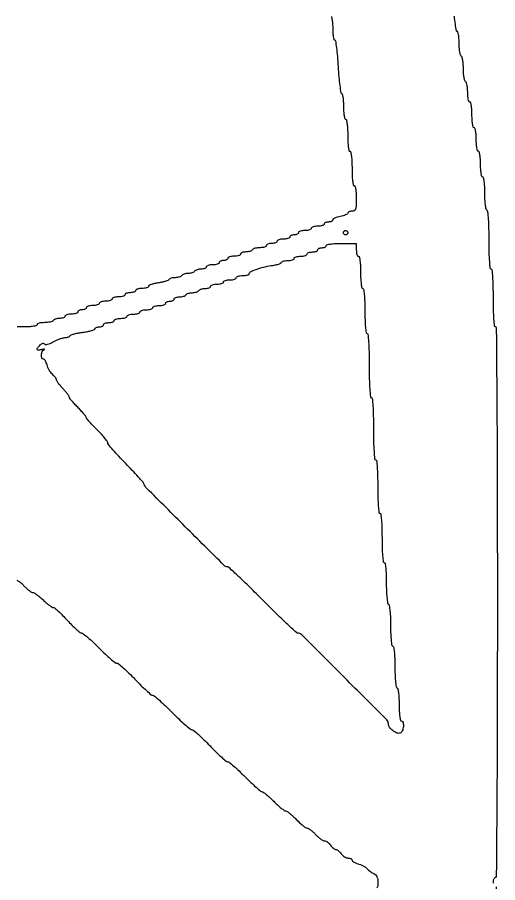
# Model space of a CAD drawing. Extents: x 70 to 555, y 314 to 2123.
# Drawn here: x 330.8 to 555, y 1218.5 to 1622.6 of the extents above; entities that cross this region are included whole.
import ezdxf

# ---------------------------------------------------------------- set-up
doc = ezdxf.new("R2010")
doc.units = 0

msp = doc.modelspace()

# ---------------------------------------------------------------- linework, layer by layer
for points in [[(70.501361, 1948.502049, 0.000004), (70.250342, 1765.875, 0.000254), (70.05712, 1541.195105, 0.000088), (70, 1217.5, 0.000088), (70.05712, 893.804895, 0.000254)], [(70.250342, 669.125, 0.000004), (70.501361, 486.497951, 0.413809)], [(477.39092, 1622.967949, -0.021638), (477.70625, 1621.465225, -0.023783), (477.927098, 1619.570094, -0.017115), (478, 1617.440983, 0.015539), (478.064838, 1615.355159, 0.025419), (478.264171, 1613.598289, 0.023015), (478.546541, 1612.272359, 0.341115), (478.899307, 1612, -0.3714), (479.279641, 1611.672282, -0.004862), (479.746228, 1608.328125, -0.011101), (480.178456, 1604.292716, -0.006722), (480.519587, 1599.5, 0.006575), (480.859307, 1594.70727, 0.010862), (481.287192, 1590.671875, 0.00466), (481.747998, 1587.321542, 0.372069), (482.12028, 1587, -0.351028), (482.466722, 1586.722596, -0.018715), (482.741582, 1585.2375, -0.022626), (482.936618, 1583.300247, -0.013774), (483, 1581, 0.015416), (483.071434, 1578.683687, 0.025878), (483.291667, 1576.75, 0.024068), (483.604992, 1575.303225, 0.339565), (484, 1575, -0.354925), (484.409838, 1574.667147, -0.018508), (484.716667, 1572.875, -0.02162), (484.931377, 1570.477527, -0.011522), (485, 1567.5, 0.011522), (485.068623, 1564.522473, 0.02162), (485.283333, 1562.125, 0.018508), (485.590162, 1560.332853, 0.354925), (486, 1560, -0.358912), (486.413821, 1559.659026, -0.01702), (486.71875, 1557.75, -0.020476), (486.932089, 1555.198174, -0.010616), (487, 1552, 0.010616), (487.067911, 1548.801826, 0.020476), (487.28125, 1546.25, 0.01702), (487.586179, 1544.340974, 0.358912), (488, 1544, -0.339565), (488.395008, 1543.696775, -0.024068), (488.708333, 1542.25, -0.025878), (488.928566, 1540.316313, -0.015416), (489, 1538, -0.008455), (488.94129, 1534.528387, -0.072107), (488.666667, 1533, -0.188641), (488.060666, 1532.272668, -0.12648), (487, 1532, 0.0425), (486.234318, 1531.934799, 0.062142), (485.5875, 1531.738942, 0.081598), (485.149103, 1531.4511, 0.209741), (485, 1531.111291, -0.256887), (484.788462, 1530.726727, -0.037322), (483.971875, 1530.290763, -0.034546), (482.840903, 1529.882132, -0.023055), (481.5, 1529.565978, 0.02478), (480.159217, 1529.244969, 0.036741), (479.028125, 1528.821812, 0.040853), (478.217999, 1528.365354, 0.248969), (478, 1527.954687, -0.198381), (477.849357, 1527.589948, -0.08573), (477.4125, 1527.280439, -0.065694), (476.765527, 1527.070226, -0.045771), (476, 1527, 0.048028), (475.234582, 1526.926307, 0.068025), (474.5875, 1526.70625, 0.088204), (474.151477, 1526.381882, 0.191087), (474, 1526, -0.254951), (473.790443, 1525.615738, -0.06271), (473.11875, 1525.29375, -0.048861), (472.149251, 1525.072766, -0.031626), (471, 1525, 0.031626), (469.850749, 1524.927234, 0.048861), (468.88125, 1524.70625, 0.06271), (468.209557, 1524.384262, 0.254951), (468, 1524, -0.254951), (467.790443, 1523.615738, -0.06271), (467.11875, 1523.29375, -0.048861), (466.149251, 1523.072766, -0.031626), (465, 1523, 0.031626), (463.850749, 1522.927234, 0.048861), (462.88125, 1522.70625, 0.06271), (462.209557, 1522.384262, 0.254951), (462, 1522, -0.191087), (461.848523, 1521.618118, -0.088204), (461.4125, 1521.29375, -0.068025), (460.765418, 1521.073693, -0.048028), (460, 1521, 0.048028), (459.234582, 1520.926307, 0.068025), (458.5875, 1520.70625, 0.088204), (458.151477, 1520.381882, 0.191087), (458, 1520, -0.254951), (457.790443, 1519.615738, -0.06271), (457.11875, 1519.29375, -0.048861), (456.149251, 1519.072766, -0.031626), (455, 1519, 0.031626), (453.850749, 1518.927234, 0.048861), (452.88125, 1518.70625, 0.06271), (452.209557, 1518.384262, 0.254951), (452, 1518, -0.226478), (451.817169, 1517.617064, -0.074992), (451.265625, 1517.29375, -0.057076), (450.457356, 1517.073116, -0.038131), (449.5, 1517, 0.038131), (448.542644, 1516.926884, 0.057076), (447.734375, 1516.70625, 0.074992), (447.182831, 1516.382936, 0.226478), (447, 1516, -0.251914), (446.793368, 1515.615903, -0.064068), (446.136086, 1515.29375, -0.049716), (445.18562, 1515.0728, -0.032276), (444.059017, 1515, 0.031397), (442.887885, 1514.926388, 0.037109), (441.8004, 1514.70625, 0.040338), (440.934161, 1514.385578, 0.146547), (440.5, 1514, -0.130646), (440.093337, 1513.615492, -0.045439), (439.346475, 1513.29375, -0.041396), (438.42066, 1513.073842, -0.037634), (437.440983, 1513, 0.039081), (436.50628, 1512.92683, 0.058208), (435.717039, 1512.70625, 0.076538), (435.179376, 1512.382793, 0.222681), (435, 1512, -0.254951), (434.790443, 1511.615738, -0.06271), (434.11875, 1511.29375, -0.048861), (433.149251, 1511.072766, -0.031626), (432, 1511, 0.031626), (430.850749, 1510.927234, 0.048861), (429.88125, 1510.70625, 0.06271), (429.209557, 1510.384262, 0.254951), (429, 1510, -0.191087), (428.848523, 1509.618118, -0.088204), (428.4125, 1509.29375, -0.068025), (427.765418, 1509.073693, -0.048028), (427, 1509, 0.048028), (426.234582, 1508.926307, 0.068025), (425.5875, 1508.70625, 0.088204), (425.151477, 1508.381882, 0.191087), (425, 1508, -0.254951), (424.790443, 1507.615738, -0.06271), (424.11875, 1507.29375, -0.048861), (423.149251, 1507.072766, -0.031626), (422, 1507, 0.031626), (420.850749, 1506.927234, 0.048861), (419.88125, 1506.70625, 0.06271), (419.209557, 1506.384262, 0.254951), (419, 1506, -0.222681), (418.820624, 1505.617207, -0.076538), (418.282961, 1505.29375, -0.058208), (417.49372, 1505.07317, -0.039081), (416.559017, 1505, 0.037634), (415.57934, 1504.926158, 0.041396), (414.653525, 1504.70625, 0.045439), (413.906663, 1504.384508, 0.130646), (413.5, 1504, -0.128561), (413.096789, 1503.615613, -0.04604), (412.363811, 1503.29375, -0.041947), (411.457084, 1503.073871, -0.038534), (410.5, 1503, 0.038534), (409.542916, 1502.926129, 0.041947), (408.636189, 1502.70625, 0.04604), (407.903211, 1502.384387, 0.128561), (407.5, 1502, -0.128561), (407.096789, 1501.615613, -0.04604), (406.363811, 1501.29375, -0.041947), (405.457084, 1501.073871, -0.038534), (404.5, 1501, 0.034216), (403.548123, 1500.934784, 0.039151), (402.657137, 1500.740145, 0.042855), (401.94364, 1500.455996, 0.139028), (401.571314, 1500.115388, -0.161439), (401.115044, 1499.733329, -0.019415), (399.859705, 1499.291861, -0.021495), (398.280319, 1498.877869, -0.016131), (396.512297, 1498.554115, 0.019116), (394.783129, 1498.226801, 0.029628), (393.325487, 1497.800472, 0.029449), (392.250085, 1497.342422, 0.284648), (392, 1496.938727, -0.264469), (391.794558, 1496.57749, -0.058401), (391.11875, 1496.275751, -0.046207), (390.149372, 1496.068215, -0.029649), (389, 1496, 0.031626), (387.850749, 1495.927234, 0.048861), (386.88125, 1495.70625, 0.06271), (386.209557, 1495.384262, 0.254951), (386, 1495, -0.226478), (385.817169, 1494.617064, -0.074992), (385.265625, 1494.29375, -0.057076), (384.457356, 1494.073116, -0.038131), (383.5, 1494, 0.038131), (382.542644, 1493.926884, 0.057076), (381.734375, 1493.70625, 0.074992), (381.182831, 1493.382936, 0.226478), (381, 1493, -0.254951), (380.790443, 1492.615738, -0.06271), (380.11875, 1492.29375, -0.048861), (379.149251, 1492.072766, -0.031626), (378, 1492, 0.031626), (376.850749, 1491.927234, 0.048861), (375.88125, 1491.70625, 0.06271), (375.209557, 1491.384262, 0.254951), (375, 1491, -0.254951), (374.790443, 1490.615738, -0.06271), (374.11875, 1490.29375, -0.048861), (373.149251, 1490.072766, -0.031626), (372, 1490, 0.031626), (370.850749, 1489.927234, 0.048861), (369.88125, 1489.70625, 0.06271), (369.209557, 1489.384262, 0.254951), (369, 1489, -0.254951), (368.790443, 1488.615738, -0.06271), (368.11875, 1488.29375, -0.048861), (367.149251, 1488.072766, -0.031626), (366, 1488, 0.031626), (364.850749, 1487.927234, 0.048861), (363.88125, 1487.70625, 0.06271), (363.209557, 1487.384262, 0.254951), (363, 1487, -0.191087), (362.848523, 1486.618118, -0.088204), (362.4125, 1486.29375, -0.068025), (361.765418, 1486.073693, -0.048028), (361, 1486, 0.048028), (360.234582, 1485.926307, 0.068025), (359.5875, 1485.70625, 0.088204), (359.151477, 1485.381882, 0.191087), (359, 1485, -0.254951), (358.790443, 1484.615738, -0.06271), (358.11875, 1484.29375, -0.048861), (357.149251, 1484.072766, -0.031626), (356, 1484, 0.031626), (354.850749, 1483.927234, 0.048861), (353.88125, 1483.70625, 0.06271), (353.209557, 1483.384262, 0.254951), (353, 1483, -0.222681), (352.820624, 1482.617207, -0.076538), (352.282961, 1482.29375, -0.058208), (351.49372, 1482.07317, -0.039081), (350.559017, 1482, 0.037634), (349.57934, 1481.926158, 0.041396), (348.653525, 1481.70625, 0.045439), (347.906663, 1481.384508, 0.130646), (347.5, 1481, -0.159713), (347.04134, 1480.613307, -0.035556), (346.052725, 1480.29375, -0.033489), (344.803639, 1480.073414, -0.026918), (343.440983, 1480, 0.027497), (342.122516, 1479.927436, 0.043243), (341.010789, 1479.70625, 0.053437), (340.229636, 1479.385522, 0.275259), (340, 1479, -0.339565), (339.696775, 1478.604992, -0.024068), (338.25, 1478.291667, -0.025878), (336.316313, 1478.071434, -0.015416), (334, 1478, -0.009225), (330.69759, 1478.060933, -0.062928)], [(553.073693, 1218.234582, -0.048028), (553, 1219, -0.048028), (553.073693, 1219.765418, -0.068025), (553.29375, 1220.4125, -0.088204), (553.618118, 1220.848523, -0.191087), (554, 1221, 0.411799), (554.492426, 1221.488379, 0.000117), (554.748054, 1253.375, 0.001436), (554.942316, 1292.933403, 0.00051), (555, 1349.5, 0.00051), (554.942316, 1406.066597, 0.001436), (554.748054, 1445.625, 0.000117), (554.492426, 1477.511621, 0.411799), (554, 1478, -0.383731), (553.558357, 1478.397471, -0.007812), (553.268519, 1481.625, -0.012845), (553.063502, 1485.870782, -0.00564), (553, 1491.5, 0.00564), (552.936498, 1497.129218, 0.012845), (552.731481, 1501.375, 0.007812), (552.441643, 1504.602529, 0.383731), (552, 1505, -0.383574), (551.558559, 1505.397071, -0.007867), (551.2686, 1508.610246, -0.012897), (551.06353, 1512.837873, -0.005669), (551, 1518.440983, 0.00625), (550.932081, 1523.873883, 0.011502), (550.719905, 1528.29032, 0.006547), (550.422135, 1531.82249, 0.23415), (550, 1532.5, -0.21256), (549.605685, 1533.07843, -0.014001), (549.29375, 1535.122275, -0.018327), (549.072633, 1537.663205, -0.012539), (549, 1540.559017, 0.011639), (548.931287, 1543.510506, 0.021763), (548.716402, 1545.889754, 0.018695), (548.409341, 1547.668156, 0.354422), (548, 1548, -0.339565), (547.604992, 1548.303225, -0.024068), (547.291667, 1549.75, -0.025878), (547.071434, 1551.683687, -0.015416), (547, 1554, 0.015416), (546.928566, 1556.316313, 0.025878), (546.708333, 1558.25, 0.024068), (546.395008, 1559.696775, 0.339565), (546, 1560, -0.332234), (545.608967, 1560.292067, -0.026982), (545.29375, 1561.615625, -0.027868), (545.072146, 1563.39166, -0.017105), (545, 1565.5, 0.017105), (544.927854, 1567.60834, 0.027868), (544.70625, 1569.384375, 0.026982), (544.391033, 1570.707933, 0.332234), (544, 1571, -0.339565), (543.604992, 1571.303225, -0.024068), (543.291667, 1572.75, -0.025878), (543.071434, 1574.683687, -0.015416), (543, 1577, 0.015416), (542.928566, 1579.316313, 0.025878), (542.708333, 1581.25, 0.024068), (542.395008, 1582.696775, 0.339565), (542, 1583, -0.308946), (541.611648, 1583.26528, -0.037703), (541.29375, 1584.304539, -0.03416), (541.072294, 1585.738865, -0.021227), (541, 1587.440983, 0.02093), (540.926887, 1589.186816, 0.027868), (540.70625, 1590.758975, 0.027581), (540.388891, 1592.000298, 0.179846), (540, 1592.5, -0.193442), (539.609194, 1593.030344, -0.02194), (539.29375, 1594.517439, -0.023992), (539.072912, 1596.393511, -0.017301), (539, 1598.5, 0.017301), (538.927088, 1600.606489, 0.023992), (538.70625, 1602.482561, 0.02194), (538.390806, 1603.969656, 0.193442), (538, 1604.5, -0.194165), (537.60908, 1605.032051, -0.021638), (537.29375, 1606.534775, -0.023783), (537.072902, 1608.429906, -0.017115), (537, 1610.559017, 0.015574), (536.935014, 1612.644839, 0.025475), (536.735228, 1614.401711, 0.023104), (536.45219, 1615.727246, 0.340914), (536.098649, 1616, -0.367291), (535.716857, 1616.324192, -0.005719), (535.250996, 1619.378125, -0.012066), (534.819108, 1623.090771, -0.007319)], [(330.527212, 1359.813981, -0.027097), (331.615995, 1359.11875, -0.026729), (332.826, 1358.148438, -0.022526), (334, 1357, 0.019135), (335.158391, 1355.851363, 0.023889), (336.321587, 1354.88125, 0.023184), (337.350619, 1354.175732, 0.139557), (337.967964, 1354, -0.139999), (338.6201, 1353.813753, -0.016919), (339.873083, 1352.974423, -0.019045), (341.321055, 1351.845684, -0.01461), (342.816754, 1350.508674, 0.013239), (344.305055, 1349.170919, 0.017598), (345.730562, 1348.040377, 0.01499), (346.958899, 1347.190366, 0.14276), (347.563881, 1347.008674, -0.176963), (348.19979, 1346.770439, -0.008613), (349.912107, 1345.250411, -0.013122), (351.903806, 1343.321261, -0.009011), (354.063881, 1341.03528, 0.010783), (356.240838, 1338.747733, 0.015203), (358.284508, 1336.812333, 0.011326), (360.044125, 1335.314699, 0.165312), (360.798274, 1335.03528, -0.163865), (361.584068, 1334.746651, -0.008035), (363.743069, 1332.954114, -0.012318), (366.260746, 1330.684496, -0.00852), (369, 1328, 0.008773), (371.739274, 1325.318196, 0.012727), (374.256931, 1323.056925, 0.008331), (376.415424, 1321.27658, 0.170318), (377.201726, 1321.002297, -0.17588), (377.989094, 1320.718068, -0.007836), (380.219142, 1318.80012, -0.012392), (382.81661, 1316.376682, -0.008465), (385.650672, 1313.502297, 0.00744), (388.473537, 1310.627507, 0.01106), (391.036329, 1308.2038, 0.006367), (393.239785, 1306.260824, 0.179369), (393.943452, 1306, -0.177269), (394.658352, 1305.738318, -0.005437), (397.074932, 1303.65, -0.01008), (399.884388, 1301.065631, -0.006731), (403, 1298, 0.007266), (406.122143, 1294.934512, 0.010788), (408.951893, 1292.35, 0.006172), (411.382592, 1290.276693, 0.175229), (412.147869, 1290, -0.176186), (412.902299, 1289.725643, -0.007124), (415.137981, 1287.796875, -0.011732), (417.741394, 1285.373769, -0.007964), (420.594927, 1282.5, 0.00739), (423.442051, 1279.626092, 0.010984), (426.025601, 1277.203125, 0.006308), (428.246418, 1275.260217, 0.178391), (428.952552, 1275, -0.173884), (429.656849, 1274.747431, -0.006812), (431.788388, 1272.94375, -0.011388), (434.271797, 1270.682201, -0.007723), (437, 1268, 0.007119), (439.721759, 1265.317659, 0.010598), (442.185175, 1263.05625, 0.005964), (444.302151, 1261.238319, 0.176195), (444.957451, 1261, -0.161294), (445.574287, 1260.795701, -0.011733), (447.004998, 1259.678125, -0.015444), (448.671601, 1258.22381, -0.01104), (450.447741, 1256.5, 0.011893), (452.229839, 1254.776301, 0.016414), (453.914685, 1253.321875, 0.013016), (455.363317, 1252.213115, 0.158109), (456.020417, 1252, -0.154703), (456.660938, 1251.79696, -0.0157), (457.951928, 1250.825, -0.018466), (459.445127, 1249.532005, -0.013699), (461, 1248, 0.014184), (462.557838, 1246.468046, 0.018977), (464.060059, 1245.175, 0.016407), (465.360886, 1244.206588, 0.15296), (466.02039, 1244, -0.138962), (466.642764, 1243.823621, -0.023416), (467.674991, 1243.11875, -0.024055), (468.840756, 1242.148625, -0.019322), (470, 1241, 0.022526), (471.174, 1239.851562, 0.026729), (472.384005, 1238.88125, 0.027097), (473.472788, 1238.186019, 0.129236), (474.180451, 1238, -0.11021), (474.811118, 1237.85928, -0.044503), (475.577131, 1237.4125, -0.041233), (476.346572, 1236.765221, -0.041141), (477, 1236, 0.031954), (477.629684, 1235.234581, 0.035955), (478.329001, 1234.5875, 0.038722), (478.995347, 1234.13423, 0.13072), (479.5, 1234, -0.13072), (480.004653, 1233.86577, -0.038722), (480.670999, 1233.4125, -0.035955), (481.370316, 1232.765419, -0.031954), (482, 1232, 0.052224), (482.683198, 1231.234851, 0.045499), (483.540724, 1230.5875, 0.047927), (484.434551, 1230.144747, 0.091287), (485.220759, 1230, -0.05317), (485.901469, 1229.927408, -0.072975), (486.477348, 1229.711847, -0.092801), (486.864037, 1229.39339, -0.175981), (487, 1229.019052, 0.208889), (487.185065, 1228.595406, 0.051049), (487.807812, 1228.126815, 0.04368), (488.697021, 1227.690945, 0.031611), (489.75, 1227.359151, -0.037486), (490.9128, 1226.977693, -0.02778), (492.132812, 1226.392159, -0.028333), (493.228361, 1225.705812, -0.054936), (494, 1225.020688, 0.032133), (494.702086, 1224.337719, 0.022429), (495.573438, 1223.657956, 0.022709), (496.471596, 1223.079416, 0.042926), (497.25, 1222.711974, -0.222517), (498.646434, 1221.29376, -0.0861), (499.119048, 1218.506837, -0.096309), (498.60831, 1215.932014, -0.304673)], [(554.748062, 1184.5, 0.000116), (554.492454, 1216.511576, 0.411809)]]:
    msp.add_lwpolyline(points, format="xyb")
for points in [[(485, 1522, -0.099038), (484.923658, 1521.618362, -0.097945), (484.70625, 1521.29375, -0.097945), (484.381638, 1521.076342, -0.099038), (484, 1521, -0.099038), (483.618362, 1521.076342, -0.097945), (483.29375, 1521.29375, -0.097945), (483.076342, 1521.618362, -0.099038), (483, 1522, -0.099038), (483.076342, 1522.381638, -0.097945), (483.29375, 1522.70625, -0.097945), (483.618362, 1522.923658, -0.099038), (484, 1523, -0.099038), (484.381638, 1522.923658, -0.097945), (484.70625, 1522.70625, -0.097945), (484.923658, 1522.381638, -0.099038)], [(489, 1514, 0.031626), (489.072766, 1512.850749, 0.048861), (489.29375, 1511.88125, 0.06271), (489.615738, 1511.209557, 0.254951), (490, 1511, -0.354925), (490.409838, 1510.667147, -0.018508), (490.716667, 1508.875, -0.02162), (490.931377, 1506.477527, -0.011522), (491, 1503.5, 0.011522), (491.068623, 1500.522473, 0.02162), (491.283333, 1498.125, 0.018508), (491.590162, 1496.332853, 0.354925), (492, 1496, -0.373418), (492.429243, 1495.627482, -0.011579), (492.72619, 1493.125, -0.016146), (492.934656, 1489.802535, -0.007593), (493, 1485.5, 0.007593), (493.065344, 1481.197465, 0.016146), (493.27381, 1477.875, 0.011579), (493.570757, 1475.372518, 0.373418), (494, 1475, -0.387276), (494.446331, 1474.593294, -0.006567), (494.733333, 1471, -0.011649), (494.937146, 1466.292891, -0.004994), (495, 1460, 0.004994), (495.062854, 1453.707109, 0.011649), (495.266667, 1449, 0.006567), (495.553669, 1445.406706, 0.387276), (496, 1445, -0.386182), (496.444855, 1444.596187, -0.006948), (496.732759, 1441.125, -0.012022), (496.936945, 1436.571649, -0.005192), (497, 1430.5, 0.005192), (497.063055, 1424.428351, 0.012022), (497.267241, 1419.875, 0.006948), (497.555145, 1416.403813, 0.386182), (498, 1416, -0.380863), (498.438029, 1415.60973, -0.008841), (498.73, 1412.625, -0.013787), (498.935981, 1408.686873, -0.006171), (499, 1403.5, 0.006171), (499.064019, 1398.313127, 0.013787), (499.27, 1394.375, 0.008841), (499.561971, 1391.39027, 0.380863), (500, 1391, -0.377473), (500.433932, 1390.617971, -0.010078), (500.728261, 1387.875, -0.014876), (500.935375, 1384.244636, -0.00681), (501, 1379.5, 0.00681), (501.064625, 1374.755364, 0.014876), (501.271739, 1371.125, 0.010078), (501.566068, 1368.382029, 0.377473), (502, 1368, -0.368182), (502.423469, 1367.639273, -0.013538), (502.72352, 1365.389754, -0.017744), (502.933731, 1362.39355, -0.00864), (503, 1358.559017, 0.009825), (503.072193, 1354.885615, 0.014948), (503.292846, 1351.701799, 0.009784), (503.601718, 1349.110938, 0.223356), (504, 1348.5, -0.223356), (504.398282, 1347.889062, -0.009784), (504.707154, 1345.298201, -0.014948), (504.927807, 1342.114385, -0.009825), (505, 1338.440983, 0.00864), (505.066269, 1334.60645, 0.017744), (505.27648, 1331.610246, 0.013538), (505.576531, 1329.360727, 0.368182), (506, 1329, -0.368182), (506.423469, 1328.639273, -0.013538), (506.72352, 1326.389754, -0.017744), (506.933731, 1323.39355, -0.00864), (507, 1319.559017, 0.009825), (507.072193, 1315.885615, 0.014948), (507.292846, 1312.701799, 0.009784), (507.601718, 1310.110938, 0.223356), (508, 1309.5, -0.21256), (508.394315, 1308.92157, -0.014001), (508.70625, 1306.877725, -0.018327), (508.927367, 1304.336795, -0.012539), (509, 1301.440983, 0.011639), (509.068713, 1298.489494, 0.021763), (509.283598, 1296.110246, 0.018695), (509.590659, 1294.331844, 0.354422), (510, 1294, -0.348353), (510.838632, 1293.335026, -0.081361), (510.968603, 1291.41546, -0.070365), (510.473117, 1289.348297, -0.210174), (509.462755, 1288.347334, -0.193396), (507.975456, 1288.370638, -0.066549), (506.084349, 1289.480304, -0.065647), (504.514042, 1291.079942, -0.162673), (504, 1292.618121, 0.198052), (503.236782, 1294.469351, 0.000526), (483.422743, 1314.373065, 0.000525), (463.565313, 1334.236692, 0.19868), (461.720194, 1335, -0.190056), (461.057841, 1335.261203, -0.001284), (456.486017, 1339.553125, -0.004774), (451.282234, 1344.558306, -0.003004), (445.294086, 1350.5, 0.003218), (439.300935, 1356.441571, 0.005097), (434.081371, 1361.446875, 0.001461), (429.504183, 1365.722369, 0.189317), (428.797221, 1366, -0.1981), (427.351591, 1366.596153, -0.000383), (409.138124, 1384.723814, -0.000615), (391.274664, 1402.574209, -0.112601), (389.886893, 1404.786373, 0.097417), (389.471009, 1405.495781, 0.002974), (387.190212, 1408.042286, 0.00576), (384.439177, 1411.007906, 0.00394), (381.25, 1414.314795, -0.00663), (378.088591, 1417.62838, -0.009913), (375.423437, 1420.61358, -0.005341), (373.269709, 1423.179362, -0.173621), (373, 1423.932667, 0.1614), (372.76923, 1424.628944, 0.012295), (371.53125, 1426.208783, 0.015908), (369.915304, 1428.047253, 0.011418), (368, 1430, -0.007336), (366.080634, 1431.925196, -0.010749), (364.454339, 1433.678929, -0.006415), (363.150828, 1435.185123, -0.16149), (362.950941, 1435.685076, 0.150464), (362.767668, 1436.17374, 0.008709), (361.757797, 1437.435616, 0.012606), (360.472501, 1438.908338, 0.008893), (358.958065, 1440.5, -0.00927), (357.446626, 1442.090912, -0.013252), (356.170651, 1443.561244, -0.009128), (355.172937, 1444.820608, -0.162118), (355.007123, 1445.304234, 0.147277), (354.861485, 1445.772869, 0.012536), (354.122202, 1446.81098, 0.015749), (353.15246, 1448.021533, 0.011538), (352.004627, 1449.304234, -0.012697), (350.85707, 1450.592624, -0.017015), (349.887786, 1451.820538, -0.014215), (349.156413, 1452.876451, -0.144009), (349.004627, 1453.382705, 0.128572), (348.886008, 1453.826848, 0.029754), (348.46083, 1454.481195, 0.028811), (347.864605, 1455.198745, 0.024713), (347.159901, 1455.882705, -0.052398), (346.405528, 1456.700545, -0.0293), (345.660889, 1457.832732, -0.028923), (345.035239, 1459.078707, -0.041392), (344.640849, 1460.25, 0.031611), (344.309055, 1461.302979, 0.04368), (343.873185, 1462.192188, 0.051049), (343.404594, 1462.814935, 0.208889), (342.980948, 1463, -0.316462), (342.230805, 1463.527624, -0.101801), (342.027509, 1464.950324, -0.085142), (342.398922, 1466.530583, -0.187019), (343.25, 1467.407436, 0.069893), (343.501002, 1467.568358, 0.690019), (343.471875, 1467.648937, 0.056184), (343.057338, 1467.608891, 0.008651), (342.25, 1467.423381, -0.035807), (340.653661, 1467.146766, -0.339689), (340.101028, 1467.489346, -0.265522), (340.217687, 1468.220992, -0.02706), (341.436242, 1469.579099, -0.046925), (342.057423, 1470.093473, -0.093494), (342.640472, 1470.347847, -0.139195), (343.123404, 1470.322871, -0.173958), (343.472214, 1470.044959, 0.259048), (343.943696, 1469.781064, 0.06035), (344.877757, 1469.891074, 0.044725), (346.116928, 1470.311622, 0.0238), (347.566388, 1471.037288, -0.020762), (349.04447, 1471.788546, -0.020102), (350.595569, 1472.423453, -0.020491), (352.003428, 1472.870313, -0.066691), (352.971399, 1473, 0.044416), (353.744882, 1473.068846, 0.04516), (354.489579, 1473.273191, 0.049249), (355.100322, 1473.573115, 0.116097), (355.456746, 1473.930013, -0.174151), (355.958162, 1474.329208, -0.016755), (357.473679, 1474.788115, -0.019739), (359.373228, 1475.214985, -0.014321), (361.515763, 1475.545236, 0.014911), (363.617847, 1475.871793, 0.023724), (365.389005, 1476.289069, 0.020233), (366.736439, 1476.734512, 0.312368), (367, 1477.115223, -0.210446), (367.148997, 1477.453547, -0.081332), (367.5875, 1477.740097, -0.061925), (368.234308, 1477.935097, -0.042306), (369, 1478, 0.048028), (369.765418, 1478.073693, 0.068025), (370.4125, 1478.29375, 0.088204), (370.848523, 1478.618118, 0.191087), (371, 1479, -0.226478), (371.182831, 1479.382936, -0.074992), (371.734375, 1479.70625, -0.057076), (372.542644, 1479.926884, -0.038131), (373.5, 1480, 0.038131), (374.457356, 1480.073116, 0.057076), (375.265625, 1480.29375, 0.074992), (375.817169, 1480.617064, 0.226478), (376, 1481, -0.254951), (376.209557, 1481.384262, -0.06271), (376.88125, 1481.70625, -0.048861), (377.850749, 1481.927234, -0.031626), (379, 1482, 0.031626), (380.149251, 1482.072766, 0.048861), (381.11875, 1482.29375, 0.06271), (381.790443, 1482.615738, 0.254951), (382, 1483, -0.254951), (382.209557, 1483.384262, -0.06271), (382.88125, 1483.70625, -0.048861), (383.850749, 1483.927234, -0.031626), (385, 1484, 0.031626), (386.149251, 1484.072766, 0.048861), (387.11875, 1484.29375, 0.06271), (387.790443, 1484.615738, 0.254951), (388, 1485, -0.254951), (388.209557, 1485.384262, -0.06271), (388.88125, 1485.70625, -0.048861), (389.850749, 1485.927234, -0.031626), (391, 1486, 0.031626), (392.149251, 1486.072766, 0.048861), (393.11875, 1486.29375, 0.06271), (393.790443, 1486.615738, 0.254951), (394, 1487, -0.254951), (394.209557, 1487.384262, -0.06271), (394.88125, 1487.70625, -0.048861), (395.850749, 1487.927234, -0.031626), (397, 1488, 0.031626), (398.149251, 1488.072766, 0.048861), (399.11875, 1488.29375, 0.06271), (399.790443, 1488.615738, 0.254951), (400, 1489, -0.191087), (400.151477, 1489.381882, -0.088204), (400.5875, 1489.70625, -0.068025), (401.234582, 1489.926307, -0.048028), (402, 1490, 0.048028), (402.765418, 1490.073693, 0.068025), (403.4125, 1490.29375, 0.088204), (403.848523, 1490.618118, 0.191087), (404, 1491, -0.222681), (404.179376, 1491.382793, -0.076538), (404.717039, 1491.70625, -0.058208), (405.50628, 1491.92683, -0.039081), (406.440983, 1492, 0.037634), (407.42066, 1492.073842, 0.041396), (408.346475, 1492.29375, 0.045439), (409.093337, 1492.615492, 0.130646), (409.5, 1493, -0.128561), (409.903211, 1493.384387, -0.04604), (410.636189, 1493.70625, -0.041947), (411.542916, 1493.926129, -0.038534), (412.5, 1494, 0.038534), (413.457084, 1494.073871, 0.041947), (414.363811, 1494.29375, 0.04604), (415.096789, 1494.615613, 0.128561), (415.5, 1495, -0.130646), (415.906663, 1495.384508, -0.045439), (416.653525, 1495.70625, -0.041396), (417.57934, 1495.926158, -0.037634), (418.559017, 1496, 0.039081), (419.49372, 1496.07317, 0.058208), (420.282961, 1496.29375, 0.076538), (420.820624, 1496.617207, 0.222681), (421, 1497, -0.254951), (421.209557, 1497.384262, -0.06271), (421.88125, 1497.70625, -0.048861), (422.850749, 1497.927234, -0.031626), (424, 1498, 0.031626), (425.149251, 1498.072766, 0.048861), (426.11875, 1498.29375, 0.06271), (426.790443, 1498.615738, 0.254951), (427, 1499, -0.254951), (427.209557, 1499.384262, -0.06271), (427.88125, 1499.70625, -0.048861), (428.850749, 1499.927234, -0.031626), (430, 1500, 0.031626), (431.149251, 1500.072766, 0.048861), (432.11875, 1500.29375, 0.06271), (432.790443, 1500.615738, 0.254951), (433, 1501, -0.254951), (433.209557, 1501.384262, -0.06271), (433.88125, 1501.70625, -0.048861), (434.850749, 1501.927234, -0.031626), (436, 1502, 0.023786), (437.149699, 1502.054724, 0.037943), (438.11875, 1502.222042, 0.044298), (438.811053, 1502.46333, 0.294848), (439, 1502.755889, -0.282663), (439.595286, 1503.724751, -0.02728), (442.235122, 1504.88576, -0.030241), (445.616111, 1505.929152, -0.025669), (449.288311, 1506.626039, 0.016904), (451.094102, 1506.936054, 0.026579), (452.615941, 1507.335964, 0.024607), (453.755805, 1507.764126, 0.299032), (454, 1508.135924, -0.276538), (454.199543, 1508.469121, -0.052844), (454.88125, 1508.746178, -0.042894), (455.850488, 1508.93731, -0.027248), (457, 1509, 0.031626), (458.149251, 1509.072766, 0.048861), (459.11875, 1509.29375, 0.06271), (459.790443, 1509.615738, 0.254951), (460, 1510, -0.254951), (460.209557, 1510.384262, -0.06271), (460.88125, 1510.70625, -0.048861), (461.850749, 1510.927234, -0.031626), (463, 1511, 0.031626), (464.149251, 1511.072766, 0.048861), (465.11875, 1511.29375, 0.06271), (465.790443, 1511.615738, 0.254951), (466, 1512, -0.226478), (466.182831, 1512.382936, -0.074992), (466.734375, 1512.70625, -0.057076), (467.542644, 1512.926884, -0.038131), (468.5, 1513, 0.038131), (469.457356, 1513.073116, 0.057076), (470.265625, 1513.29375, 0.074992), (470.817169, 1513.617064, 0.226478), (471, 1514, -0.191087), (471.151477, 1514.381882, -0.088204), (471.5875, 1514.70625, -0.068025), (472.234582, 1514.926307, -0.048028), (473, 1515, 0.048028), (473.765418, 1515.073693, 0.068025), (474.4125, 1515.29375, 0.088204), (474.848523, 1515.618118, 0.191087), (475, 1516, -0.350432), (475.323933, 1516.405433, -0.020168), (477, 1516.714286, -0.022889), (479.243014, 1516.930567, -0.01259), (482, 1517), (489, 1517)]]:
    msp.add_lwpolyline(points, format="xyb", close=True)

doc.saveas('drawing.dxf')
